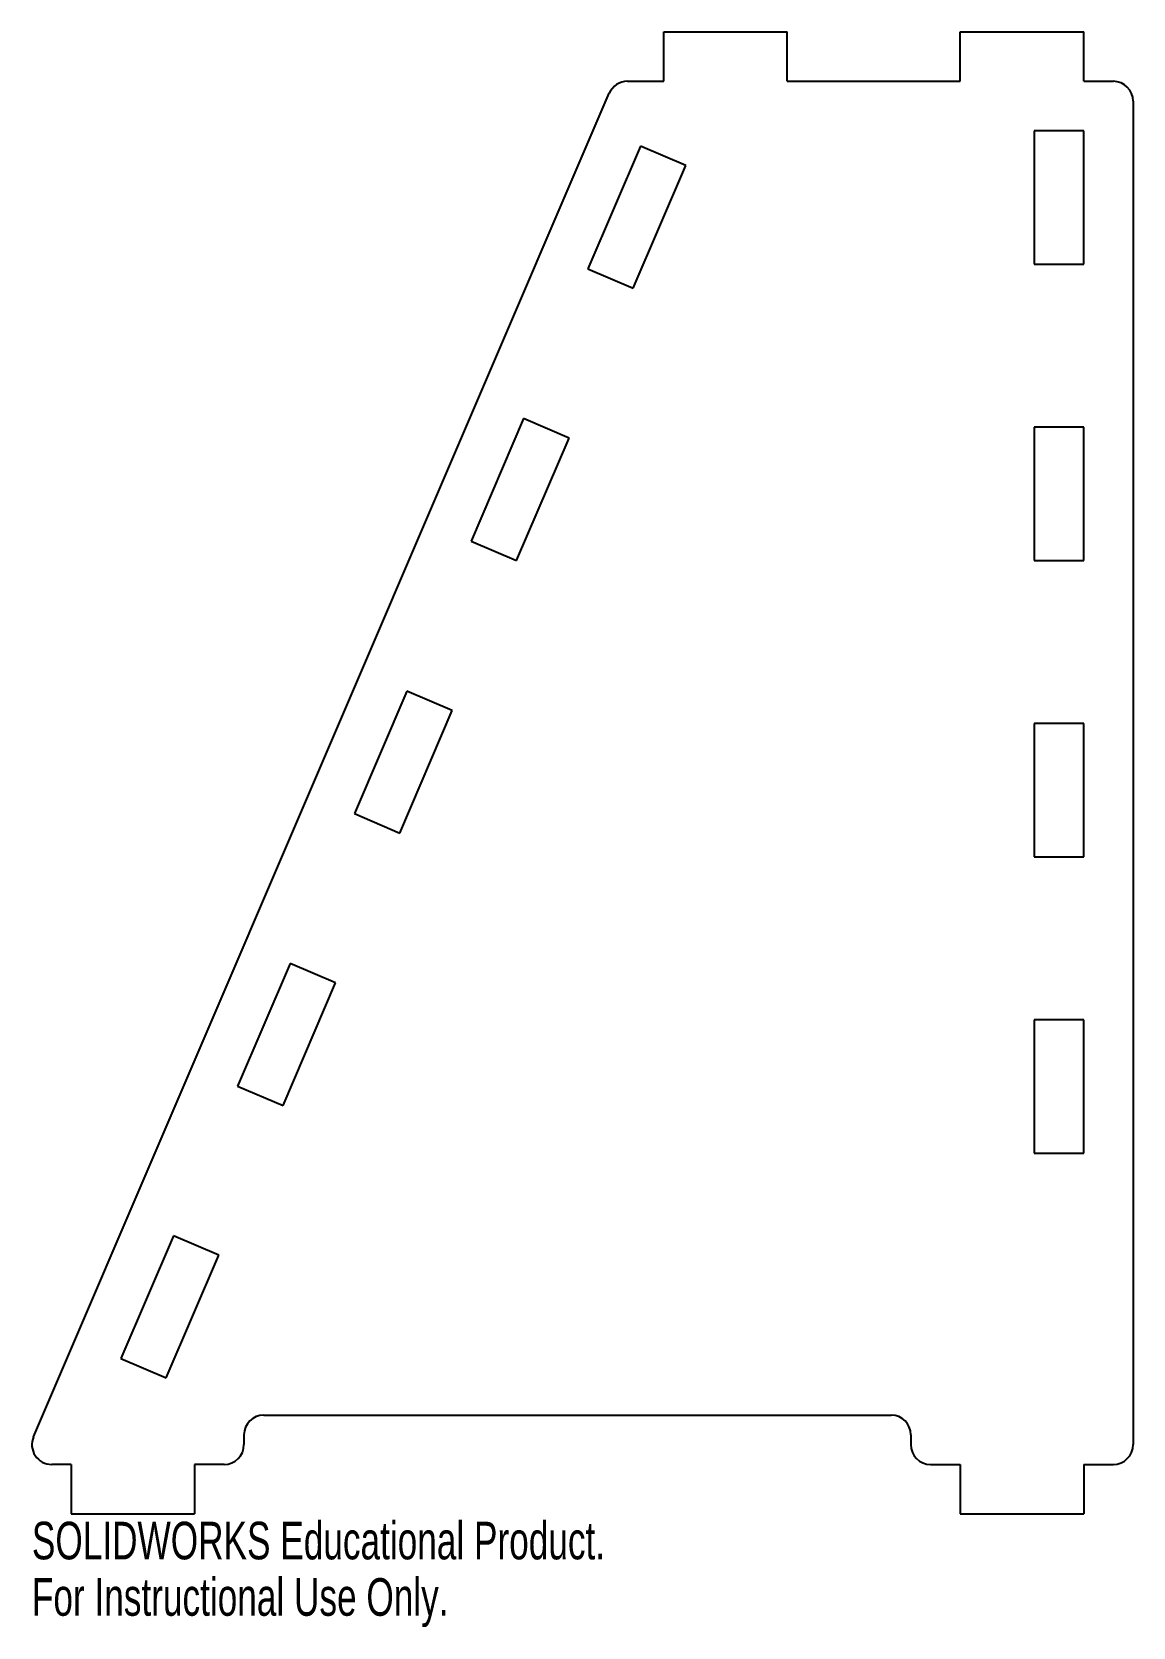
# Model space of a CAD drawing. Header units: inches. Extents: x -4.26 to 1.31, y -4.32 to 3.75.
import ezdxf

# ---------------------------------------------------------------- set-up
doc = ezdxf.new("R2010")
doc.units = ezdxf.units.IN
doc.header["$MEASUREMENT"] = 0
doc.styles.add('SLDTEXTSTYLE0', font='TXT', dxfattribs={"width": 0.7})

msp = doc.modelspace()

# ---------------------------------------------------------------- linework, layer by layer
at = {"color": 7, "linetype": 'Continuous', "lineweight": 25}
for p, q in [((-1.0625, 3.75), (-0.4375, 3.75)), ((-1.0625, 3.5), (-1.0625, 3.75)), ((-0.4375, 3.5), (-0.4375, 3.75)), ((0.4375, 3.75), (1.0625, 3.75)), ((0.4375, 3.5), (0.4375, 3.75)), ((1.0625, 3.5), (1.0625, 3.75)), ((-1.2466, 3.5), (-1.0625, 3.5)), ((-0.4375, 3.5), (0.4375, 3.5)), ((1.0625, 3.5), (1.2125, 3.5)), ((-4.2528, -3.3606), (-1.3385, 3.4394)), ((1.3125, 3.4), (1.3125, -3.4)), ((0.8125, 3.25), (0.8125, 2.575)), ((1.0625, 3.25), (0.8125, 3.25)), ((1.0625, 2.575), (1.0625, 3.25)), ((-1.1812, 3.1717), (-1.4471, 2.5513)), ((-0.9514, 3.0733), (-1.1812, 3.1717)), ((-1.2173, 2.4528), (-0.9514, 3.0733)), ((-1.4471, 2.5513), (-1.2173, 2.4528)), ((0.8125, 2.575), (1.0625, 2.575)), ((-1.7721, 1.793), (-2.038, 1.1726)), ((-1.5423, 1.6945), (-1.7721, 1.793)), ((0.8125, 1.75), (0.8125, 1.075)), ((1.0625, 1.75), (0.8125, 1.75)), ((1.0625, 1.075), (1.0625, 1.75)), ((-1.8082, 1.0741), (-1.5423, 1.6945)), ((-2.038, 1.1726), (-1.8082, 1.0741)), ((0.8125, 1.075), (1.0625, 1.075)), ((-2.363, 0.4143), (-2.6288, -0.2061)), ((-2.1332, 0.3158), (-2.363, 0.4143)), ((-2.3991, -0.3046), (-2.1332, 0.3158)), ((0.8125, 0.25), (0.8125, -0.425)), ((1.0625, 0.25), (0.8125, 0.25)), ((1.0625, -0.425), (1.0625, 0.25)), ((-2.6288, -0.2061), (-2.3991, -0.3046)), ((0.8125, -0.425), (1.0625, -0.425)), ((-2.9538, -0.9644), (-3.2197, -1.5848)), ((-2.724, -1.0629), (-2.9538, -0.9644)), ((-2.9899, -1.6833), (-2.724, -1.0629)), ((0.8125, -1.25), (0.8125, -1.925)), ((1.0625, -1.25), (0.8125, -1.25)), ((1.0625, -1.925), (1.0625, -1.25)), ((-3.2197, -1.5848), (-2.9899, -1.6833)), ((0.8125, -1.925), (1.0625, -1.925)), ((-3.5447, -2.3431), (-3.8106, -2.9636)), ((-3.3149, -2.4416), (-3.5447, -2.3431)), ((-3.5808, -3.062), (-3.3149, -2.4416)), ((-3.8106, -2.9636), (-3.5808, -3.062)), ((-3.0875, -3.25), (0.0875, -3.25)), ((-3.1875, -3.35), (-3.1875, -3.4)), ((0.1875, -3.35), (0.1875, -3.4)), ((-4.0625, -3.5), (-4.1608, -3.5)), ((-4.0625, -3.5), (-4.0625, -3.75)), ((-3.4375, -3.5), (-3.4375, -3.75)), ((-3.2875, -3.5), (-3.4375, -3.5)), ((0.2875, -3.5), (0.4375, -3.5)), ((0.4375, -3.5), (0.4375, -3.75)), ((1.0625, -3.5), (1.0625, -3.75)), ((1.0625, -3.5), (1.2125, -3.5)), ((-4.0625, -3.75), (-3.4375, -3.75)), ((0.4375, -3.75), (1.0625, -3.75))]:
    msp.add_line(p, q, dxfattribs=at)
for centre, start, end in [((-1.2466, 3.4), 90, 156.80141), ((1.2125, 3.4), 0, 90), ((-3.0875, -3.35), 90, 180), ((0.0875, -3.35), 0, 90), ((-4.1608, -3.4), 156.80141, 270), ((-3.2875, -3.4), 270, 0), ((0.2875, -3.4), 180, 270), ((1.2125, -3.4), 270, 0)]:
    msp.add_arc(centre, 0.1, start, end, dxfattribs=at)

# ---------------------------------------------------------------- texts
at = {"color": 7, "linetype": 'Continuous', "char_height": 0.1903, "attachment_point": 1, "style": 'SLDTEXTSTYLE0'}
for s, insert in [('SOLIDWORKS Educational Product.', (-4.2608, -3.7901)), ('For Instructional Use Only.', (-4.2608, -4.0756))]:
    msp.add_mtext(s, dxfattribs=dict(at, insert=insert))

doc.saveas('drawing.dxf')
